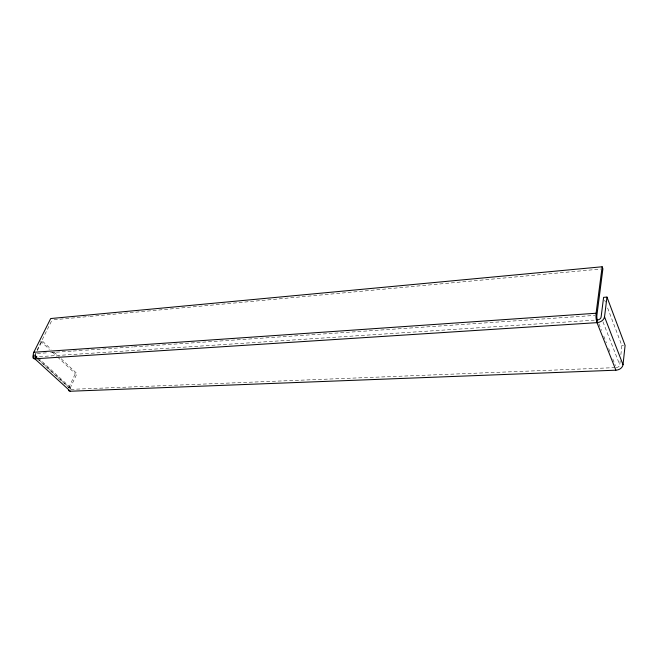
<?xml version="1.0" encoding="UTF-8"?>
<svg xmlns="http://www.w3.org/2000/svg" width="658" height="658" viewBox="0 0 658 658"><rect width="100%" height="100%" fill="white"/><g stroke="black" fill="none" stroke-linecap="round" stroke-linejoin="round"><path stroke-width="0.49" stroke-dasharray="3.29 2.47" d="M616.201 367.583A3.315 2.533 -15.8 0 0 619.754 364.845L620.198 360.79M620.864 354.703L621.868 345.582L607.178 306.801M37.177 358.643L70.521 389.125A2.295 1.324 -45.4 0 1 70.455 387.537L76.953 373.596L59.195 356.891M68.81 387.603L75.316 373.678L76.953 373.596M34.833 358.807L35.795 356.891L594.273 320.175M37.095 349.982L52.122 319.928M34.825 356.027A2.385 1.291 -44.8 0 1 35.08 355.09L36.848 351.536M37.292 350.648L42.17 340.893L51.053 349.242M54.162 319.739L88.904 316.514M89.924 316.424L600.861 269.032M37.325 353.478L46.545 352.853M50.65 352.573L72.166 351.101M73.194 351.035L84.463 350.262M85.491 350.196L132.636 346.972M133.656 346.906L594.848 315.421M621.868 345.582L623.488 345.499M70.834 389.297A2.295 1.324 -45.4 0 0 71.228 389.347L615.172 367.625M35.08 355.09L37.333 357.154M38.09 357.845L70.455 387.537M35.442 356.471A2.344 1.752 86.1 0 0 35.795 356.891L38.057 358.964M38.806 359.655L71.228 389.347M34.167 355.888L36.593 358.067M40.508 341.017L49.399 349.357M52.36 352.137L56.802 356.307M57.542 356.998L75.316 373.678M54.014 352.022L58.455 356.2M598.854 323.777L601.494 330.448M603.756 336.156L606.396 342.826M608.658 348.534L610.542 353.297M612.804 359.013L615.444 365.675M602.967 321.852L619.754 364.845M604.677 300.18L605.393 302.071M35.178 355.962A2.344 1.752 86.1 0 1 35.269 353.617M35.795 356.891A2.385 1.291 -44.8 0 1 35.392 356.85"/><path stroke-width="0.99" d="M623.019 364.713L625.1 345.417L606.98 297.087L603.6 297.342L601.108 317.074A3.504 2.566 -18.2 0 1 597.349 319.969L597.003 322.65L615.904 370.191A6.629 5.075 -15.8 0 0 623.019 364.713L604.529 316.843L606.98 297.087M33.41 355.197A4.779 2.591 -44.8 0 0 34.833 358.807L597.003 322.65A6.695 1.678 86.2 0 1 596.09 313.249L602.144 266.77L50.699 318.546L33.797 352.26A4.688 3.504 86.1 0 0 34.833 358.807L70.357 391.23L615.904 370.191M33.797 352.26L596.09 313.249M602.144 266.77L602.901 268.842L596.896 315.281A3.348 0.839 86.2 0 0 597.349 319.969M70.357 391.23A4.59 2.648 -45.4 0 1 68.539 390.219M604.529 316.843A7.008 5.132 -18.2 0 1 597.003 322.65"/></g></svg>
